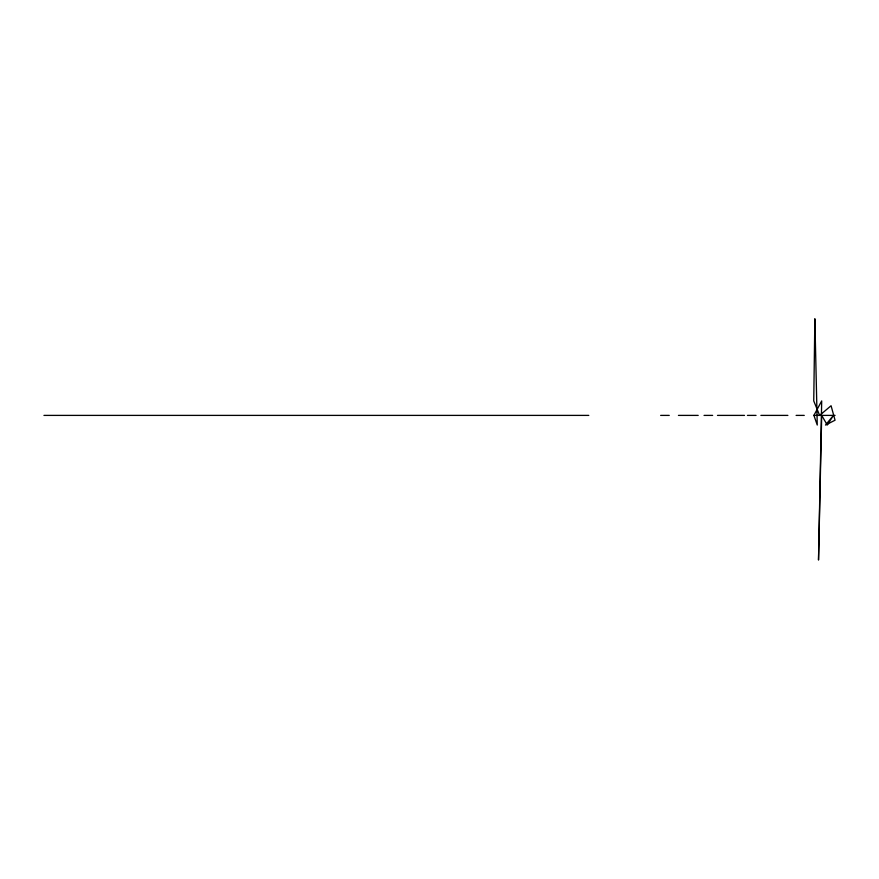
<?xml version="1.0" encoding="UTF-8"?>
<svg xmlns="http://www.w3.org/2000/svg" width="879" height="879" viewBox="0 0 879 879"><rect width="100%" height="100%" fill="white"/><g stroke="black" fill="none" stroke-linecap="round" stroke-linejoin="round"><path stroke-width="1.32" d="M43.95 415.393L588.787 415.393M660.656 415.393L669.249 415.393M678.434 415.393L698.201 415.393M704.046 415.393L712.638 415.393M717.484 415.393L744.491 415.393M747.436 415.393L756.039 415.393M760.884 415.393L787.881 415.393M796.11 415.393L804.252 415.393M813.745 415.393L835.05 415.393M814.866 318.956L813.745 400.923L819.635 415.393L831.073 405.746L835.05 420.217L825.513 425.04L833.457 415.393L827.26 425.04L821.7 415.393L818.514 560.044L821.7 400.923L813.91 415.393L817.25 425.04L814.866 318.956"/></g></svg>
